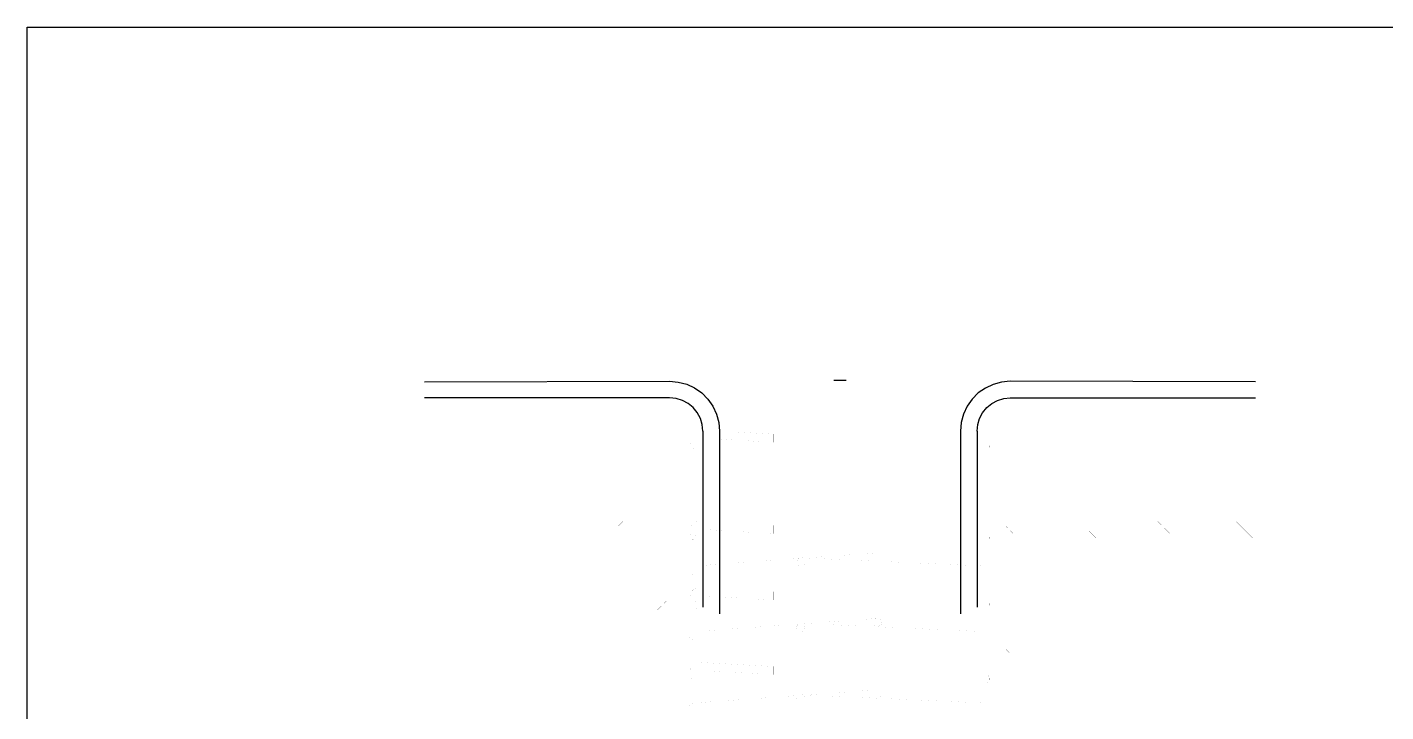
# Model space of a CAD drawing. Header units: millimetres. Extents: x -2171 to 1563, y -1758 to -1505.
# Drawn here: x 1387.16 to 1393.04, y -1594.2 to -1591.24 of the extents above; entities that cross this region are included whole.
import ezdxf

# ---------------------------------------------------------------- set-up
doc = ezdxf.new("R2010")
doc.units = ezdxf.units.MM
doc.linetypes.add('DOT', pattern=[0.025, 0, -0.025])
doc.layers.add('-S_TEXT', color=3, linetype='Continuous')
doc.layers.add('Tablet', color=7, linetype='Continuous', true_color=0x0180ff)

msp = doc.modelspace()

# ---------------------------------------------------------------- linework, layer by layer
at = {"layer": '-S_TEXT', "color": 3, "linetype": 'Continuous', "ltscale": 0.5}
msp.add_lwpolyline([(1428.115, -1619.64), (1387.165, -1619.64), (1387.165, -1591.24), (1428.115, -1591.24)], close=True, dxfattribs=at)
at = {"layer": 'Tablet', "color": 1}
for p, q in [((1388.8841, -1592.7754), (1389.9442, -1592.7732)), ((1389.9442, -1592.7732), (1389.9817, -1592.7765)), ((1389.9817, -1592.7765), (1390.018, -1592.7862)), ((1391.3802, -1592.7767), (1391.3439, -1592.7864)), ((1391.4177, -1592.7734), (1391.3802, -1592.7767)), ((1392.4778, -1592.7754), (1391.4177, -1592.7734)), ((1390.018, -1592.7862), (1390.052, -1592.8021)), ((1390.052, -1592.8021), (1390.0828, -1592.8236)), ((1390.0828, -1592.8236), (1390.1094, -1592.8502)), ((1391.2791, -1592.8239), (1391.2525, -1592.8504)), ((1391.3098, -1592.8023), (1391.2791, -1592.8239)), ((1391.3439, -1592.7864), (1391.3098, -1592.8023)), ((1389.9442, -1592.8451), (1388.8841, -1592.8451)), ((1389.9723, -1592.8478), (1389.9442, -1592.8451)), ((1389.9992, -1592.856), (1389.9723, -1592.8478)), ((1390.0241, -1592.8693), (1389.9992, -1592.856)), ((1390.0459, -1592.8872), (1390.0241, -1592.8693)), ((1390.0637, -1592.9089), (1390.0459, -1592.8872)), ((1390.1094, -1592.8502), (1390.131, -1592.881)), ((1390.131, -1592.881), (1390.1468, -1592.9151)), ((1391.2309, -1592.8812), (1391.215, -1592.9153)), ((1391.2525, -1592.8504), (1391.2309, -1592.8812)), ((1391.2981, -1592.9092), (1391.316, -1592.8874)), ((1391.316, -1592.8874), (1391.3378, -1592.8695)), ((1391.3378, -1592.8695), (1391.3626, -1592.8562)), ((1391.3626, -1592.8562), (1391.3896, -1592.848)), ((1391.3896, -1592.848), (1391.4177, -1592.8453)), ((1391.4177, -1592.8453), (1392.4778, -1592.8453)), ((1390.077, -1592.9338), (1390.0637, -1592.9089)), ((1390.0852, -1592.9608), (1390.077, -1592.9338)), ((1390.088, -1592.9888), (1390.0852, -1592.9608)), ((1390.1468, -1592.9151), (1390.1566, -1592.9514)), ((1390.1566, -1592.9514), (1390.1598, -1592.9888)), ((1391.2053, -1592.9516), (1391.202, -1592.989)), ((1391.215, -1592.9153), (1391.2053, -1592.9516)), ((1391.2739, -1592.989), (1391.2767, -1592.961)), ((1391.2767, -1592.961), (1391.2848, -1592.934)), ((1391.2848, -1592.934), (1391.2981, -1592.9092))]:
    msp.add_line(p, q, dxfattribs=at)
at = {"layer": 'Tablet', "color": 96, "linetype": 'DOT', "true_color": 0x018001}
for points in [[(1388.8841, -1592.3873, 0.0000431, 0.0000431, 0), (1388.8841, -1592.337, 0.0000431, 0.0000431, 0)], [(1392.4778, -1592.3873, 0.0000431, 0.0000431, 0), (1392.4778, -1592.337, 0.0000431, 0.0000431, 0)], [(1388.8841, -1592.5167, 0.0000431, 0.0000431, 0), (1388.8841, -1592.4304, 0.0000431, 0.0000431, 0)], [(1392.4778, -1592.5167, 0.0000431, 0.0000431, 0), (1392.4778, -1592.4304, 0.0000431, 0.0000431, 0)], [(1388.8841, -1592.6461, 0.0000431, 0.0000431, 0), (1388.8841, -1592.5598, 0.0000431, 0.0000431, 0)], [(1392.4778, -1592.6461, 0.0000431, 0.0000431, 0), (1392.4778, -1592.5598, 0.0000431, 0.0000431, 0)], [(1388.8841, -1592.7754, 0.0000431, 0.0000431, 0), (1388.8841, -1592.6892, 0.0000431, 0.0000431, 0)], [(1392.4778, -1592.7754, 0.0000431, 0.0000431, 0), (1392.4778, -1592.6892, 0.0000431, 0.0000431, 0)], [(1388.8841, -1592.9048, 0.0000431, 0.0000431, 0), (1388.8841, -1592.8186, 0.0000431, 0.0000431, 0)], [(1392.4778, -1592.9048, 0.0000431, 0.0000431, 0), (1392.4778, -1592.8186, 0.0000431, 0.0000431, 0)], [(1388.8841, -1593.0342, 0.0000431, 0.0000431, 0), (1388.8841, -1592.9479, 0.0000431, 0.0000431, 0)], [(1392.4778, -1593.0342, 0.0000431, 0.0000431, 0), (1392.4778, -1592.9479, 0.0000431, 0.0000431, 0)], [(1388.8841, -1593.1636, 0.0000431, 0.0000431, 0), (1388.8841, -1593.0773, 0.0000431, 0.0000431, 0)], [(1392.4778, -1593.1636, 0.0000431, 0.0000431, 0), (1392.4778, -1593.0773, 0.0000431, 0.0000431, 0)], [(1388.8841, -1593.2929, 0.0000431, 0.0000431, 0), (1388.8841, -1593.2067, 0.0000431, 0.0000431, 0)], [(1392.4778, -1593.2929, 0.0000431, 0.0000431, 0), (1392.4778, -1593.2067, 0.0000431, 0.0000431, 0)], [(1388.8841, -1593.4223, 0.0000431, 0.0000431, 0), (1388.8841, -1593.3361, 0.0000431, 0.0000431, 0)], [(1392.4778, -1593.4223, 0.0000431, 0.0000431, 0), (1392.4778, -1593.3361, 0.0000431, 0.0000431, 0)], [(1388.8841, -1593.5517, 0.0000431, 0.0000431, 0), (1388.8841, -1593.4654, 0.0000431, 0.0000431, 0)], [(1392.4778, -1593.5517, 0.0000431, 0.0000431, 0), (1392.4778, -1593.4654, 0.0000431, 0.0000431, 0)], [(1388.8841, -1593.6811, 0.0000431, 0.0000431, 0), (1388.8841, -1593.5948, 0.0000431, 0.0000431, 0)], [(1392.4778, -1593.6811, 0.0000431, 0.0000431, 0), (1392.4778, -1593.5948, 0.0000431, 0.0000431, 0)], [(1388.8841, -1593.8104, 0.0000431, 0.0000431, 0), (1388.8841, -1593.7242, 0.0000431, 0.0000431, 0)], [(1392.4778, -1593.8104, 0.0000431, 0.0000431, 0), (1392.4778, -1593.7242, 0.0000431, 0.0000431, 0)], [(1388.8841, -1593.9398, 0.0000431, 0.0000431, 0), (1388.8841, -1593.8536, 0.0000431, 0.0000431, 0)], [(1392.4778, -1593.9398, 0.0000431, 0.0000431, 0), (1392.4778, -1593.8536, 0.0000431, 0.0000431, 0)], [(1388.8841, -1594.0692, 0.0000431, 0.0000431, 0), (1388.8841, -1593.9829, 0.0000431, 0.0000431, 0)], [(1392.4778, -1594.0692, 0.0000431, 0.0000431, 0), (1392.4778, -1593.9829, 0.0000431, 0.0000431, 0)], [(1388.8841, -1594.1986, 0.0000431, 0.0000431, 0), (1388.8841, -1594.1123, 0.0000431, 0.0000431, 0)], [(1392.4778, -1594.1986, 0.0000431, 0.0000431, 0), (1392.4778, -1594.1123, 0.0000431, 0.0000431, 0)]]:
    msp.add_lwpolyline(points, format="xyseb", dxfattribs=at)
at = {"layer": 'Tablet', "color": 96, "true_color": 0x018001}
for points in [[(1392.4778, -1592.7682, 0.0000431, 0.0000431, 0), (1388.8841, -1592.7682, 0.0000431, 0.0000431, 0), (1392.4778, -1592.7682, 0.0000431, 0.0000431, 0)], [(1390.052, -1593.0557, 0.0000431, 0.0000431, 0), (1390.052, -1593.0522, 0.0000431, 0.0000431, 0), (1390.0522, -1593.0497, 0.0000431, 0.0000431, 0), (1390.0529, -1593.0472, 0.0000431, 0.0000431, 0), (1390.054, -1593.045, 0.0000431, 0.0000431, 0), (1390.0554, -1593.0429, 0.0000431, 0.0000431, 0), (1390.0572, -1593.0411, 0.0000431, 0.0000431, 0), (1390.0592, -1593.0397, 0.0000431, 0.0000431, 0), (1390.0615, -1593.0386, 0.0000431, 0.0000431, 0), (1390.0639, -1593.038, 0.0000431, 0.0000431, 0), (1390.0664, -1593.0378, 0.0000431, 0.0000431, 0), (1391.3134, -1593.0378, 0.0000431, 0.0000431, 0), (1391.3159, -1593.038, 0.0000431, 0.0000431, 0), (1391.3184, -1593.0386, 0.0000431, 0.0000431, 0), (1391.3206, -1593.0397, 0.0000431, 0.0000431, 0), (1391.3227, -1593.0411, 0.0000431, 0.0000431, 0), (1391.3244, -1593.0429, 0.0000431, 0.0000431, 0), (1391.3259, -1593.045, 0.0000431, 0.0000431, 0), (1391.3269, -1593.0472, 0.0000431, 0.0000431, 0), (1391.3276, -1593.0497, 0.0000431, 0.0000431, 0), (1391.3278, -1593.0522, 0.0000431, 0.0000431, 0), (1391.3278, -1593.0593, 0.0000431, 0.0000431, 0), (1391.3276, -1593.0618, 0.0000431, 0.0000431, 0), (1391.3269, -1593.0643, 0.0000431, 0.0000431, 0), (1391.3259, -1593.0665, 0.0000431, 0.0000431, 0), (1391.3244, -1593.0686, 0.0000431, 0.0000431, 0), (1391.3227, -1593.0704, 0.0000431, 0.0000431, 0), (1391.3206, -1593.0718, 0.0000431, 0.0000431, 0), (1391.3184, -1593.0728, 0.0000431, 0.0000431, 0), (1391.3159, -1593.0735, 0.0000431, 0.0000431, 0), (1391.3134, -1593.0737, 0.0000431, 0.0000431, 0), (1390.07, -1593.0737, 0.0000431, 0.0000431, 0), (1390.0638, -1593.0732, 0.0000431, 0.0000431, 0), (1390.0577, -1593.0715, 0.0000431, 0.0000431, 0), (1390.052, -1593.0689, 0.0000431, 0.0000431, 0), (1390.0469, -1593.0653, 0.0000431, 0.0000431, 0), (1390.0425, -1593.0609, 0.0000431, 0.0000431, 0), (1390.0389, -1593.0557, 0.0000431, 0.0000431, 0), (1390.0362, -1593.0501, 0.0000431, 0.0000431, 0), (1390.0346, -1593.044, 0.0000431, 0.0000431, 0), (1390.0341, -1593.0378, 0.0000431, 0.0000431, 0), (1390.0341, -1593.0198, 0.0000431, 0.0000431, 0), (1390.0346, -1593.0136, 0.0000431, 0.0000431, 0), (1390.0362, -1593.0075, 0.0000431, 0.0000431, 0), (1390.0389, -1593.0018, 0.0000431, 0.0000431, 0), (1390.0425, -1592.9967, 0.0000431, 0.0000431, 0), (1390.0469, -1592.9923, 0.0000431, 0.0000431, 0), (1390.052, -1592.9887, 0.0000431, 0.0000431, 0), (1390.0577, -1592.986, 0.0000431, 0.0000431, 0), (1390.0638, -1592.9844, 0.0000431, 0.0000431, 0), (1390.07, -1592.9839, 0.0000431, 0.0000431, 0), (1390.3934, -1593.0018, 0.0000431, 0.0000431, 0), (1390.3934, -1593.0378, 0.0000431, 0.0000431, 0), (1390.1023, -1593.0198, 0.0000431, 0.0000431, 0)], [(1388.9032, -1593.3957, 0.0000431, 0.0000431, 0), (1388.8841, -1593.4148, 0.0000431, 0.0000431, 0)], [(1388.9681, -1593.3792, 0.0000431, 0.0000431, 0), (1388.8962, -1593.4511, 0.0000431, 0.0000431, 0)], [(1388.9197, -1593.3792, 0.0000431, 0.0000431, 0), (1388.9153, -1593.3836, 0.0000431, 0.0000431, 0)], [(1388.9879, -1593.4078, 0.0000431, 0.0000431, 0), (1388.9637, -1593.432, 0.0000431, 0.0000431, 0)], [(1389.0649, -1593.3792, 0.0000431, 0.0000431, 0), (1388.9931, -1593.4511, 0.0000431, 0.0000431, 0)], [(1389.0165, -1593.3792, 0.0000431, 0.0000431, 0), (1389, -1593.3957, 0.0000431, 0.0000431, 0)], [(1389.0726, -1593.4199, 0.0000431, 0.0000431, 0), (1389.0484, -1593.4441, 0.0000431, 0.0000431, 0)], [(1389.109, -1593.3836, 0.0000431, 0.0000431, 0), (1389.0848, -1593.4078, 0.0000431, 0.0000431, 0)], [(1389.1617, -1593.3792, 0.0000431, 0.0000431, 0), (1389.0899, -1593.4511, 0.0000431, 0.0000431, 0)], [(1389.1937, -1593.3957, 0.0000431, 0.0000431, 0), (1389.1695, -1593.4199, 0.0000431, 0.0000431, 0)], [(1389.2586, -1593.3792, 0.0000431, 0.0000431, 0), (1389.1867, -1593.4511, 0.0000431, 0.0000431, 0)], [(1389.2102, -1593.3792, 0.0000431, 0.0000431, 0), (1389.2058, -1593.3836, 0.0000431, 0.0000431, 0)], [(1389.2784, -1593.4078, 0.0000431, 0.0000431, 0), (1389.2542, -1593.432, 0.0000431, 0.0000431, 0)], [(1389.3554, -1593.3792, 0.0000431, 0.0000431, 0), (1389.2835, -1593.4511, 0.0000431, 0.0000431, 0)], [(1389.307, -1593.3792, 0.0000431, 0.0000431, 0), (1389.2905, -1593.3957, 0.0000431, 0.0000431, 0)], [(1389.3631, -1593.4199, 0.0000431, 0.0000431, 0), (1389.3389, -1593.4441, 0.0000431, 0.0000431, 0)], [(1389.3994, -1593.3836, 0.0000431, 0.0000431, 0), (1389.3752, -1593.4078, 0.0000431, 0.0000431, 0)], [(1389.4522, -1593.3792, 0.0000431, 0.0000431, 0), (1389.3803, -1593.4511, 0.0000431, 0.0000431, 0)], [(1389.4841, -1593.3957, 0.0000431, 0.0000431, 0), (1389.4599, -1593.4199, 0.0000431, 0.0000431, 0)], [(1389.549, -1593.3792, 0.0000431, 0.0000431, 0), (1389.4771, -1593.4511, 0.0000431, 0.0000431, 0)], [(1389.5006, -1593.3792, 0.0000431, 0.0000431, 0), (1389.4962, -1593.3836, 0.0000431, 0.0000431, 0)], [(1389.5688, -1593.4078, 0.0000431, 0.0000431, 0), (1389.5446, -1593.432, 0.0000431, 0.0000431, 0)], [(1389.6458, -1593.3792, 0.0000431, 0.0000431, 0), (1389.574, -1593.4511, 0.0000431, 0.0000431, 0)], [(1389.5974, -1593.3792, 0.0000431, 0.0000431, 0), (1389.5809, -1593.3957, 0.0000431, 0.0000431, 0)], [(1389.6536, -1593.4199, 0.0000431, 0.0000431, 0), (1389.6294, -1593.4441, 0.0000431, 0.0000431, 0)], [(1389.6899, -1593.3836, 0.0000431, 0.0000431, 0), (1389.6657, -1593.4078, 0.0000431, 0.0000431, 0)], [(1389.7427, -1593.3792, 0.0000431, 0.0000431, 0), (1389.6708, -1593.4511, 0.0000431, 0.0000431, 0)], [(1389.7746, -1593.3957, 0.0000431, 0.0000431, 0), (1389.7504, -1593.4199, 0.0000431, 0.0000431, 0)], [(1389.8395, -1593.3792, 0.0000431, 0.0000431, 0), (1389.7676, -1593.4511, 0.0000431, 0.0000431, 0)], [(1389.7911, -1593.3792, 0.0000431, 0.0000431, 0), (1389.7867, -1593.3836, 0.0000431, 0.0000431, 0)], [(1389.8593, -1593.4078, 0.0000431, 0.0000431, 0), (1389.8351, -1593.432, 0.0000431, 0.0000431, 0)], [(1389.9363, -1593.3792, 0.0000431, 0.0000431, 0), (1389.8644, -1593.4511, 0.0000431, 0.0000431, 0)], [(1389.8879, -1593.3792, 0.0000431, 0.0000431, 0), (1389.8714, -1593.3957, 0.0000431, 0.0000431, 0)], [(1389.944, -1593.4199, 0.0000431, 0.0000431, 0), (1389.9198, -1593.4441, 0.0000431, 0.0000431, 0)], [(1389.9622, -1593.4017, 0.0000431, 0.0000431, 0), (1389.9561, -1593.4078, 0.0000431, 0.0000431, 0)], [(1390.052, -1593.4511, 0.0000431, 0.0000431, 0), (1390.052, -1593.4475, 0.0000431, 0.0000431, 0), (1390.0522, -1593.445, 0.0000431, 0.0000431, 0), (1390.0529, -1593.4425, 0.0000431, 0.0000431, 0), (1390.054, -1593.4403, 0.0000431, 0.0000431, 0), (1390.0554, -1593.4382, 0.0000431, 0.0000431, 0), (1390.0572, -1593.4365, 0.0000431, 0.0000431, 0), (1390.0592, -1593.435, 0.0000431, 0.0000431, 0), (1390.0615, -1593.434, 0.0000431, 0.0000431, 0), (1390.0639, -1593.4333, 0.0000431, 0.0000431, 0), (1390.0664, -1593.4331, 0.0000431, 0.0000431, 0), (1391.3134, -1593.4331, 0.0000431, 0.0000431, 0), (1391.3159, -1593.4333, 0.0000431, 0.0000431, 0), (1391.3184, -1593.434, 0.0000431, 0.0000431, 0), (1391.3206, -1593.435, 0.0000431, 0.0000431, 0), (1391.3227, -1593.4365, 0.0000431, 0.0000431, 0), (1391.3244, -1593.4382, 0.0000431, 0.0000431, 0), (1391.3259, -1593.4403, 0.0000431, 0.0000431, 0), (1391.3269, -1593.4425, 0.0000431, 0.0000431, 0), (1391.3276, -1593.445, 0.0000431, 0.0000431, 0), (1391.3278, -1593.4475, 0.0000431, 0.0000431, 0), (1391.3278, -1593.4547, 0.0000431, 0.0000431, 0), (1391.3276, -1593.4571, 0.0000431, 0.0000431, 0), (1391.3269, -1593.4596, 0.0000431, 0.0000431, 0), (1391.3259, -1593.4618, 0.0000431, 0.0000431, 0), (1391.3244, -1593.4639, 0.0000431, 0.0000431, 0), (1391.3227, -1593.4657, 0.0000431, 0.0000431, 0), (1391.3206, -1593.4671, 0.0000431, 0.0000431, 0), (1391.3184, -1593.4682, 0.0000431, 0.0000431, 0), (1391.3159, -1593.4688, 0.0000431, 0.0000431, 0), (1391.3134, -1593.469, 0.0000431, 0.0000431, 0), (1390.07, -1593.469, 0.0000431, 0.0000431, 0), (1390.0638, -1593.4685, 0.0000431, 0.0000431, 0), (1390.0577, -1593.4669, 0.0000431, 0.0000431, 0), (1390.052, -1593.4642, 0.0000431, 0.0000431, 0), (1390.0469, -1593.4606, 0.0000431, 0.0000431, 0), (1390.0425, -1593.4562, 0.0000431, 0.0000431, 0), (1390.0389, -1593.4511, 0.0000431, 0.0000431, 0), (1390.0362, -1593.4454, 0.0000431, 0.0000431, 0), (1390.0346, -1593.4393, 0.0000431, 0.0000431, 0), (1390.0341, -1593.4331, 0.0000431, 0.0000431, 0), (1390.0341, -1593.4151, 0.0000431, 0.0000431, 0), (1390.0346, -1593.4089, 0.0000431, 0.0000431, 0), (1390.0362, -1593.4028, 0.0000431, 0.0000431, 0), (1390.0389, -1593.3972, 0.0000431, 0.0000431, 0), (1390.0425, -1593.392, 0.0000431, 0.0000431, 0), (1390.0469, -1593.3876, 0.0000431, 0.0000431, 0), (1390.052, -1593.384, 0.0000431, 0.0000431, 0), (1390.0577, -1593.3814, 0.0000431, 0.0000431, 0), (1390.0638, -1593.3797, 0.0000431, 0.0000431, 0), (1390.07, -1593.3792, 0.0000431, 0.0000431, 0), (1390.3934, -1593.3972, 0.0000431, 0.0000431, 0), (1390.3934, -1593.4331, 0.0000431, 0.0000431, 0), (1390.1023, -1593.4151, 0.0000431, 0.0000431, 0)], [(1391.3997, -1593.4017, 0.0000431, 0.0000431, 0), (1391.4058, -1593.4078, 0.0000431, 0.0000431, 0)], [(1391.4179, -1593.4199, 0.0000431, 0.0000431, 0), (1391.4421, -1593.4441, 0.0000431, 0.0000431, 0)], [(1391.4256, -1593.3792, 0.0000431, 0.0000431, 0), (1391.4975, -1593.4511, 0.0000431, 0.0000431, 0)], [(1391.474, -1593.3792, 0.0000431, 0.0000431, 0), (1391.4905, -1593.3957, 0.0000431, 0.0000431, 0)], [(1391.5026, -1593.4078, 0.0000431, 0.0000431, 0), (1391.5268, -1593.432, 0.0000431, 0.0000431, 0)], [(1391.5224, -1593.3792, 0.0000431, 0.0000431, 0), (1391.5943, -1593.4511, 0.0000431, 0.0000431, 0)], [(1391.5708, -1593.3792, 0.0000431, 0.0000431, 0), (1391.5752, -1593.3836, 0.0000431, 0.0000431, 0)], [(1391.5873, -1593.3957, 0.0000431, 0.0000431, 0), (1391.6115, -1593.4199, 0.0000431, 0.0000431, 0)], [(1391.6192, -1593.3792, 0.0000431, 0.0000431, 0), (1391.6911, -1593.4511, 0.0000431, 0.0000431, 0)], [(1391.672, -1593.3836, 0.0000431, 0.0000431, 0), (1391.6962, -1593.4078, 0.0000431, 0.0000431, 0)], [(1391.7083, -1593.4199, 0.0000431, 0.0000431, 0), (1391.7325, -1593.4441, 0.0000431, 0.0000431, 0)], [(1391.716, -1593.3792, 0.0000431, 0.0000431, 0), (1391.7879, -1593.4511, 0.0000431, 0.0000431, 0)], [(1391.7644, -1593.3792, 0.0000431, 0.0000431, 0), (1391.7809, -1593.3957, 0.0000431, 0.0000431, 0)], [(1391.793, -1593.4078, 0.0000431, 0.0000431, 0), (1391.8172, -1593.432, 0.0000431, 0.0000431, 0)], [(1391.8129, -1593.3792, 0.0000431, 0.0000431, 0), (1391.8847, -1593.4511, 0.0000431, 0.0000431, 0)], [(1391.8613, -1593.3792, 0.0000431, 0.0000431, 0), (1391.8656, -1593.3836, 0.0000431, 0.0000431, 0)], [(1391.8777, -1593.3957, 0.0000431, 0.0000431, 0), (1391.902, -1593.4199, 0.0000431, 0.0000431, 0)], [(1391.9097, -1593.3792, 0.0000431, 0.0000431, 0), (1391.9815, -1593.4511, 0.0000431, 0.0000431, 0)], [(1391.9625, -1593.3836, 0.0000431, 0.0000431, 0), (1391.9867, -1593.4078, 0.0000431, 0.0000431, 0)], [(1391.9988, -1593.4199, 0.0000431, 0.0000431, 0), (1392.023, -1593.4441, 0.0000431, 0.0000431, 0)], [(1392.0065, -1593.3792, 0.0000431, 0.0000431, 0), (1392.0784, -1593.4511, 0.0000431, 0.0000431, 0)], [(1392.0549, -1593.3792, 0.0000431, 0.0000431, 0), (1392.0714, -1593.3957, 0.0000431, 0.0000431, 0)], [(1392.0835, -1593.4078, 0.0000431, 0.0000431, 0), (1392.1077, -1593.432, 0.0000431, 0.0000431, 0)], [(1392.1033, -1593.3792, 0.0000431, 0.0000431, 0), (1392.1752, -1593.4511, 0.0000431, 0.0000431, 0)], [(1392.1517, -1593.3792, 0.0000431, 0.0000431, 0), (1392.1561, -1593.3836, 0.0000431, 0.0000431, 0)], [(1392.1682, -1593.3957, 0.0000431, 0.0000431, 0), (1392.1924, -1593.4199, 0.0000431, 0.0000431, 0)], [(1392.2001, -1593.3792, 0.0000431, 0.0000431, 0), (1392.272, -1593.4511, 0.0000431, 0.0000431, 0)], [(1392.2529, -1593.3836, 0.0000431, 0.0000431, 0), (1392.2771, -1593.4078, 0.0000431, 0.0000431, 0)], [(1392.2892, -1593.4199, 0.0000431, 0.0000431, 0), (1392.3134, -1593.4441, 0.0000431, 0.0000431, 0)], [(1392.2969, -1593.3792, 0.0000431, 0.0000431, 0), (1392.3688, -1593.4511, 0.0000431, 0.0000431, 0)], [(1392.3454, -1593.3792, 0.0000431, 0.0000431, 0), (1392.3618, -1593.3957, 0.0000431, 0.0000431, 0)], [(1392.3739, -1593.4078, 0.0000431, 0.0000431, 0), (1392.3981, -1593.432, 0.0000431, 0.0000431, 0)], [(1392.3938, -1593.3792, 0.0000431, 0.0000431, 0), (1392.4656, -1593.4511, 0.0000431, 0.0000431, 0)], [(1392.4422, -1593.3792, 0.0000431, 0.0000431, 0), (1392.4466, -1593.3836, 0.0000431, 0.0000431, 0)], [(1392.4587, -1593.3957, 0.0000431, 0.0000431, 0), (1392.4778, -1593.4148, 0.0000431, 0.0000431, 0)], [(1388.9516, -1593.4441, 0.0000431, 0.0000431, 0), (1388.9446, -1593.4511, 0.0000431, 0.0000431, 0)], [(1389.1574, -1593.432, 0.0000431, 0.0000431, 0), (1389.1383, -1593.4511, 0.0000431, 0.0000431, 0)], [(1389.2421, -1593.4441, 0.0000431, 0.0000431, 0), (1389.2351, -1593.4511, 0.0000431, 0.0000431, 0)], [(1389.4478, -1593.432, 0.0000431, 0.0000431, 0), (1389.4287, -1593.4511, 0.0000431, 0.0000431, 0)], [(1389.5325, -1593.4441, 0.0000431, 0.0000431, 0), (1389.5256, -1593.4511, 0.0000431, 0.0000431, 0)], [(1389.7383, -1593.432, 0.0000431, 0.0000431, 0), (1389.7192, -1593.4511, 0.0000431, 0.0000431, 0)], [(1389.823, -1593.4441, 0.0000431, 0.0000431, 0), (1389.816, -1593.4511, 0.0000431, 0.0000431, 0)], [(1389.9622, -1593.4501, 0.0000431, 0.0000431, 0), (1389.8903, -1593.522, 0.0000431, 0.0000431, 0)], [(1389.9077, -1593.4562, 0.0000431, 0.0000431, 0), (1389.8903, -1593.4736, 0.0000431, 0.0000431, 0)], [(1391.3997, -1593.4501, 0.0000431, 0.0000431, 0), (1391.4716, -1593.522, 0.0000431, 0.0000431, 0)], [(1391.4542, -1593.4562, 0.0000431, 0.0000431, 0), (1391.4716, -1593.4736, 0.0000431, 0.0000431, 0)], [(1391.5389, -1593.4441, 0.0000431, 0.0000431, 0), (1391.5459, -1593.4511, 0.0000431, 0.0000431, 0)], [(1391.6236, -1593.432, 0.0000431, 0.0000431, 0), (1391.6427, -1593.4511, 0.0000431, 0.0000431, 0)], [(1391.8293, -1593.4441, 0.0000431, 0.0000431, 0), (1391.8363, -1593.4511, 0.0000431, 0.0000431, 0)], [(1391.9141, -1593.432, 0.0000431, 0.0000431, 0), (1391.9331, -1593.4511, 0.0000431, 0.0000431, 0)], [(1392.1198, -1593.4441, 0.0000431, 0.0000431, 0), (1392.1268, -1593.4511, 0.0000431, 0.0000431, 0)], [(1392.2045, -1593.432, 0.0000431, 0.0000431, 0), (1392.2236, -1593.4511, 0.0000431, 0.0000431, 0)], [(1392.4102, -1593.4441, 0.0000431, 0.0000431, 0), (1392.4172, -1593.4511, 0.0000431, 0.0000431, 0)], [(1389.9622, -1593.5469, 0.0000431, 0.0000431, 0), (1389.8903, -1593.6188, 0.0000431, 0.0000431, 0)], [(1389.9198, -1593.5409, 0.0000431, 0.0000431, 0), (1389.8956, -1593.5651, 0.0000431, 0.0000431, 0)], [(1389.9561, -1593.5046, 0.0000431, 0.0000431, 0), (1389.9319, -1593.5288, 0.0000431, 0.0000431, 0)], [(1390.5019, -1593.5404, 0.0000431, 0.0000431, 0), (1390.0484, -1593.5732, 0.0000431, 0.0000431, 0)], [(1390.53, -1593.5553, 0.0000431, 0.0000431, 0), (1390.5297, -1593.5588, 0.0000431, 0.0000431, 0), (1390.5286, -1593.5622, 0.0000431, 0.0000431, 0), (1390.527, -1593.5653, 0.0000431, 0.0000431, 0), (1390.5247, -1593.568, 0.0000431, 0.0000431, 0), (1390.522, -1593.5702, 0.0000431, 0.0000431, 0), (1390.5189, -1593.5719, 0.0000431, 0.0000431, 0), (1390.5155, -1593.5729, 0.0000431, 0.0000431, 0), (1390.512, -1593.5732, 0.0000431, 0.0000431, 0), (1390.5085, -1593.5729, 0.0000431, 0.0000431, 0), (1390.5052, -1593.5719, 0.0000431, 0.0000431, 0), (1390.502, -1593.5702, 0.0000431, 0.0000431, 0), (1390.4993, -1593.568, 0.0000431, 0.0000431, 0), (1390.4971, -1593.5653, 0.0000431, 0.0000431, 0), (1390.4954, -1593.5622, 0.0000431, 0.0000431, 0), (1390.4944, -1593.5588, 0.0000431, 0.0000431, 0), (1390.4941, -1593.5553, 0.0000431, 0.0000431, 0), (1390.4944, -1593.5518, 0.0000431, 0.0000431, 0), (1390.4954, -1593.5484, 0.0000431, 0.0000431, 0), (1390.4971, -1593.5453, 0.0000431, 0.0000431, 0), (1390.4993, -1593.5426, 0.0000431, 0.0000431, 0), (1390.502, -1593.5403, 0.0000431, 0.0000431, 0), (1390.5052, -1593.5387, 0.0000431, 0.0000431, 0), (1390.5085, -1593.5377, 0.0000431, 0.0000431, 0), (1390.512, -1593.5373, 0.0000431, 0.0000431, 0), (1390.5155, -1593.5377, 0.0000431, 0.0000431, 0), (1390.5189, -1593.5387, 0.0000431, 0.0000431, 0), (1390.522, -1593.5403, 0.0000431, 0.0000431, 0), (1390.5247, -1593.5426, 0.0000431, 0.0000431, 0), (1390.527, -1593.5453, 0.0000431, 0.0000431, 0), (1390.5286, -1593.5484, 0.0000431, 0.0000431, 0), (1390.5297, -1593.5518, 0.0000431, 0.0000431, 0), (1390.53, -1593.5553, 0.0000431, 0.0000431, 0)], [(1390.512, -1593.5373, 0.0000431, 0.0000431, 0), (1391.3098, -1593.5732, 0.0000431, 0.0000431, 0)], [(1390.8427, -1593.5157, 0.0000431, 0.0000431, 0), (1390.5322, -1593.5382, 0.0000431, 0.0000431, 0)], [(1390.8606, -1593.5337, 0.0000431, 0.0000431, 0), (1390.8603, -1593.5372, 0.0000431, 0.0000431, 0), (1390.8593, -1593.5406, 0.0000431, 0.0000431, 0), (1390.8576, -1593.5437, 0.0000431, 0.0000431, 0), (1390.8554, -1593.5464, 0.0000431, 0.0000431, 0), (1390.8526, -1593.5487, 0.0000431, 0.0000431, 0), (1390.8495, -1593.5503, 0.0000431, 0.0000431, 0), (1390.8462, -1593.5513, 0.0000431, 0.0000431, 0), (1390.8427, -1593.5517, 0.0000431, 0.0000431, 0), (1390.8391, -1593.5513, 0.0000431, 0.0000431, 0), (1390.8358, -1593.5503, 0.0000431, 0.0000431, 0), (1390.8327, -1593.5487, 0.0000431, 0.0000431, 0), (1390.8299, -1593.5464, 0.0000431, 0.0000431, 0), (1390.8277, -1593.5437, 0.0000431, 0.0000431, 0), (1390.8261, -1593.5406, 0.0000431, 0.0000431, 0), (1390.825, -1593.5372, 0.0000431, 0.0000431, 0), (1390.8247, -1593.5337, 0.0000431, 0.0000431, 0), (1390.825, -1593.5302, 0.0000431, 0.0000431, 0), (1390.8261, -1593.5268, 0.0000431, 0.0000431, 0), (1390.8277, -1593.5237, 0.0000431, 0.0000431, 0), (1390.8299, -1593.521, 0.0000431, 0.0000431, 0), (1390.8327, -1593.5188, 0.0000431, 0.0000431, 0), (1390.8358, -1593.5171, 0.0000431, 0.0000431, 0), (1390.8391, -1593.5161, 0.0000431, 0.0000431, 0), (1390.8427, -1593.5157, 0.0000431, 0.0000431, 0), (1390.8462, -1593.5161, 0.0000431, 0.0000431, 0), (1390.8495, -1593.5171, 0.0000431, 0.0000431, 0), (1390.8526, -1593.5188, 0.0000431, 0.0000431, 0), (1390.8554, -1593.521, 0.0000431, 0.0000431, 0), (1390.8576, -1593.5237, 0.0000431, 0.0000431, 0), (1390.8593, -1593.5268, 0.0000431, 0.0000431, 0), (1390.8603, -1593.5302, 0.0000431, 0.0000431, 0), (1390.8606, -1593.5337, 0.0000431, 0.0000431, 0)], [(1391.3997, -1593.5469, 0.0000431, 0.0000431, 0), (1391.4716, -1593.6188, 0.0000431, 0.0000431, 0)], [(1391.4058, -1593.5046, 0.0000431, 0.0000431, 0), (1391.43, -1593.5288, 0.0000431, 0.0000431, 0)], [(1391.4421, -1593.5409, 0.0000431, 0.0000431, 0), (1391.4663, -1593.5651, 0.0000431, 0.0000431, 0)], [(1389.9622, -1593.5953, 0.0000431, 0.0000431, 0), (1389.944, -1593.6135, 0.0000431, 0.0000431, 0)], [(1391.3997, -1593.5953, 0.0000431, 0.0000431, 0), (1391.4179, -1593.6135, 0.0000431, 0.0000431, 0)], [(1389.9622, -1593.6437, 0.0000431, 0.0000431, 0), (1389.8903, -1593.7156, 0.0000431, 0.0000431, 0)], [(1389.8956, -1593.6619, 0.0000431, 0.0000431, 0), (1389.8903, -1593.6672, 0.0000431, 0.0000431, 0)], [(1389.9319, -1593.6256, 0.0000431, 0.0000431, 0), (1389.9077, -1593.6498, 0.0000431, 0.0000431, 0)], [(1390.052, -1593.7386, 0.0000431, 0.0000431, 0), (1390.052, -1593.735, 0.0000431, 0.0000431, 0), (1390.0522, -1593.7325, 0.0000431, 0.0000431, 0), (1390.0529, -1593.73, 0.0000431, 0.0000431, 0), (1390.054, -1593.7278, 0.0000431, 0.0000431, 0), (1390.0554, -1593.7257, 0.0000431, 0.0000431, 0), (1390.0572, -1593.724, 0.0000431, 0.0000431, 0), (1390.0592, -1593.7225, 0.0000431, 0.0000431, 0), (1390.0615, -1593.7215, 0.0000431, 0.0000431, 0), (1390.0639, -1593.7208, 0.0000431, 0.0000431, 0), (1390.0664, -1593.7206, 0.0000431, 0.0000431, 0), (1391.3134, -1593.7206, 0.0000431, 0.0000431, 0), (1391.3159, -1593.7208, 0.0000431, 0.0000431, 0), (1391.3184, -1593.7215, 0.0000431, 0.0000431, 0), (1391.3206, -1593.7225, 0.0000431, 0.0000431, 0), (1391.3227, -1593.724, 0.0000431, 0.0000431, 0), (1391.3244, -1593.7257, 0.0000431, 0.0000431, 0), (1391.3259, -1593.7278, 0.0000431, 0.0000431, 0), (1391.3269, -1593.73, 0.0000431, 0.0000431, 0), (1391.3276, -1593.7325, 0.0000431, 0.0000431, 0), (1391.3278, -1593.735, 0.0000431, 0.0000431, 0), (1391.3278, -1593.7422, 0.0000431, 0.0000431, 0), (1391.3276, -1593.7446, 0.0000431, 0.0000431, 0), (1391.3269, -1593.7471, 0.0000431, 0.0000431, 0), (1391.3259, -1593.7493, 0.0000431, 0.0000431, 0), (1391.3244, -1593.7514, 0.0000431, 0.0000431, 0), (1391.3227, -1593.7532, 0.0000431, 0.0000431, 0), (1391.3206, -1593.7546, 0.0000431, 0.0000431, 0), (1391.3184, -1593.7557, 0.0000431, 0.0000431, 0), (1391.3159, -1593.7563, 0.0000431, 0.0000431, 0), (1391.3134, -1593.7565, 0.0000431, 0.0000431, 0), (1390.07, -1593.7565, 0.0000431, 0.0000431, 0), (1390.0638, -1593.756, 0.0000431, 0.0000431, 0), (1390.0577, -1593.7544, 0.0000431, 0.0000431, 0), (1390.052, -1593.7517, 0.0000431, 0.0000431, 0), (1390.0469, -1593.7481, 0.0000431, 0.0000431, 0), (1390.0425, -1593.7437, 0.0000431, 0.0000431, 0), (1390.0389, -1593.7386, 0.0000431, 0.0000431, 0), (1390.0362, -1593.7329, 0.0000431, 0.0000431, 0), (1390.0346, -1593.7268, 0.0000431, 0.0000431, 0), (1390.0341, -1593.7206, 0.0000431, 0.0000431, 0), (1390.0341, -1593.7026, 0.0000431, 0.0000431, 0), (1390.0346, -1593.6964, 0.0000431, 0.0000431, 0), (1390.0362, -1593.6903, 0.0000431, 0.0000431, 0), (1390.0389, -1593.6847, 0.0000431, 0.0000431, 0), (1390.0425, -1593.6795, 0.0000431, 0.0000431, 0), (1390.0469, -1593.6751, 0.0000431, 0.0000431, 0), (1390.052, -1593.6715, 0.0000431, 0.0000431, 0), (1390.0577, -1593.6689, 0.0000431, 0.0000431, 0), (1390.0638, -1593.6672, 0.0000431, 0.0000431, 0), (1390.07, -1593.6667, 0.0000431, 0.0000431, 0), (1390.3934, -1593.6847, 0.0000431, 0.0000431, 0), (1390.3934, -1593.7206, 0.0000431, 0.0000431, 0), (1390.1023, -1593.7026, 0.0000431, 0.0000431, 0)], [(1391.3997, -1593.6437, 0.0000431, 0.0000431, 0), (1391.4716, -1593.7156, 0.0000431, 0.0000431, 0)], [(1391.43, -1593.6256, 0.0000431, 0.0000431, 0), (1391.4542, -1593.6498, 0.0000431, 0.0000431, 0)], [(1391.4663, -1593.6619, 0.0000431, 0.0000431, 0), (1391.4716, -1593.6672, 0.0000431, 0.0000431, 0)], [(1389.944, -1593.7103, 0.0000431, 0.0000431, 0), (1389.9198, -1593.7345, 0.0000431, 0.0000431, 0)], [(1389.9622, -1593.6922, 0.0000431, 0.0000431, 0), (1389.9561, -1593.6982, 0.0000431, 0.0000431, 0)], [(1391.3997, -1593.6922, 0.0000431, 0.0000431, 0), (1391.4058, -1593.6982, 0.0000431, 0.0000431, 0)], [(1391.4179, -1593.7103, 0.0000431, 0.0000431, 0), (1391.4421, -1593.7345, 0.0000431, 0.0000431, 0)], [(1389.9622, -1593.7406, 0.0000431, 0.0000431, 0), (1389.8903, -1593.8124, 0.0000431, 0.0000431, 0)], [(1389.9077, -1593.7466, 0.0000431, 0.0000431, 0), (1389.8903, -1593.764, 0.0000431, 0.0000431, 0)], [(1391.3997, -1593.7406, 0.0000431, 0.0000431, 0), (1391.4716, -1593.8124, 0.0000431, 0.0000431, 0)], [(1391.4542, -1593.7466, 0.0000431, 0.0000431, 0), (1391.4716, -1593.764, 0.0000431, 0.0000431, 0)], [(1389.9622, -1593.8374, 0.0000431, 0.0000431, 0), (1389.8903, -1593.9093, 0.0000431, 0.0000431, 0)], [(1389.9198, -1593.8313, 0.0000431, 0.0000431, 0), (1389.8956, -1593.8556, 0.0000431, 0.0000431, 0)], [(1389.9561, -1593.795, 0.0000431, 0.0000431, 0), (1389.9319, -1593.8192, 0.0000431, 0.0000431, 0)], [(1390.5019, -1593.8243, 0.0000431, 0.0000431, 0), (1390.0484, -1593.8572, 0.0000431, 0.0000431, 0)], [(1390.53, -1593.8392, 0.0000431, 0.0000431, 0), (1390.5297, -1593.8427, 0.0000431, 0.0000431, 0), (1390.5286, -1593.8461, 0.0000431, 0.0000431, 0), (1390.527, -1593.8492, 0.0000431, 0.0000431, 0), (1390.5247, -1593.8519, 0.0000431, 0.0000431, 0), (1390.522, -1593.8541, 0.0000431, 0.0000431, 0), (1390.5189, -1593.8558, 0.0000431, 0.0000431, 0), (1390.5155, -1593.8568, 0.0000431, 0.0000431, 0), (1390.512, -1593.8572, 0.0000431, 0.0000431, 0), (1390.5085, -1593.8568, 0.0000431, 0.0000431, 0), (1390.5052, -1593.8558, 0.0000431, 0.0000431, 0), (1390.502, -1593.8541, 0.0000431, 0.0000431, 0), (1390.4993, -1593.8519, 0.0000431, 0.0000431, 0), (1390.4971, -1593.8492, 0.0000431, 0.0000431, 0), (1390.4954, -1593.8461, 0.0000431, 0.0000431, 0), (1390.4944, -1593.8427, 0.0000431, 0.0000431, 0), (1390.4941, -1593.8392, 0.0000431, 0.0000431, 0), (1390.4944, -1593.8357, 0.0000431, 0.0000431, 0), (1390.4954, -1593.8323, 0.0000431, 0.0000431, 0), (1390.4971, -1593.8292, 0.0000431, 0.0000431, 0), (1390.4993, -1593.8265, 0.0000431, 0.0000431, 0), (1390.502, -1593.8242, 0.0000431, 0.0000431, 0), (1390.5052, -1593.8226, 0.0000431, 0.0000431, 0), (1390.5085, -1593.8216, 0.0000431, 0.0000431, 0), (1390.512, -1593.8212, 0.0000431, 0.0000431, 0), (1390.5155, -1593.8216, 0.0000431, 0.0000431, 0), (1390.5189, -1593.8226, 0.0000431, 0.0000431, 0), (1390.522, -1593.8242, 0.0000431, 0.0000431, 0), (1390.5247, -1593.8265, 0.0000431, 0.0000431, 0), (1390.527, -1593.8292, 0.0000431, 0.0000431, 0), (1390.5286, -1593.8323, 0.0000431, 0.0000431, 0), (1390.5297, -1593.8357, 0.0000431, 0.0000431, 0), (1390.53, -1593.8392, 0.0000431, 0.0000431, 0)], [(1390.512, -1593.8212, 0.0000431, 0.0000431, 0), (1391.3098, -1593.8572, 0.0000431, 0.0000431, 0)], [(1390.8427, -1593.7997, 0.0000431, 0.0000431, 0), (1390.5322, -1593.8221, 0.0000431, 0.0000431, 0)], [(1390.8606, -1593.8176, 0.0000431, 0.0000431, 0), (1390.8603, -1593.8211, 0.0000431, 0.0000431, 0), (1390.8593, -1593.8245, 0.0000431, 0.0000431, 0), (1390.8576, -1593.8276, 0.0000431, 0.0000431, 0), (1390.8554, -1593.8303, 0.0000431, 0.0000431, 0), (1390.8526, -1593.8326, 0.0000431, 0.0000431, 0), (1390.8495, -1593.8342, 0.0000431, 0.0000431, 0), (1390.8462, -1593.8352, 0.0000431, 0.0000431, 0), (1390.8427, -1593.8356, 0.0000431, 0.0000431, 0), (1390.8391, -1593.8352, 0.0000431, 0.0000431, 0), (1390.8358, -1593.8342, 0.0000431, 0.0000431, 0), (1390.8327, -1593.8326, 0.0000431, 0.0000431, 0), (1390.8299, -1593.8303, 0.0000431, 0.0000431, 0), (1390.8277, -1593.8276, 0.0000431, 0.0000431, 0), (1390.8261, -1593.8245, 0.0000431, 0.0000431, 0), (1390.825, -1593.8211, 0.0000431, 0.0000431, 0), (1390.8247, -1593.8176, 0.0000431, 0.0000431, 0), (1390.825, -1593.8141, 0.0000431, 0.0000431, 0), (1390.8261, -1593.8107, 0.0000431, 0.0000431, 0), (1390.8277, -1593.8076, 0.0000431, 0.0000431, 0), (1390.8299, -1593.8049, 0.0000431, 0.0000431, 0), (1390.8327, -1593.8027, 0.0000431, 0.0000431, 0), (1390.8358, -1593.801, 0.0000431, 0.0000431, 0), (1390.8391, -1593.8, 0.0000431, 0.0000431, 0), (1390.8427, -1593.7997, 0.0000431, 0.0000431, 0), (1390.8462, -1593.8, 0.0000431, 0.0000431, 0), (1390.8495, -1593.801, 0.0000431, 0.0000431, 0), (1390.8526, -1593.8027, 0.0000431, 0.0000431, 0), (1390.8554, -1593.8049, 0.0000431, 0.0000431, 0), (1390.8576, -1593.8076, 0.0000431, 0.0000431, 0), (1390.8593, -1593.8107, 0.0000431, 0.0000431, 0), (1390.8603, -1593.8141, 0.0000431, 0.0000431, 0), (1390.8606, -1593.8176, 0.0000431, 0.0000431, 0)], [(1391.3997, -1593.8374, 0.0000431, 0.0000431, 0), (1391.4716, -1593.9093, 0.0000431, 0.0000431, 0)], [(1391.4058, -1593.795, 0.0000431, 0.0000431, 0), (1391.43, -1593.8192, 0.0000431, 0.0000431, 0)], [(1391.4421, -1593.8313, 0.0000431, 0.0000431, 0), (1391.4663, -1593.8556, 0.0000431, 0.0000431, 0)], [(1389.9622, -1593.8858, 0.0000431, 0.0000431, 0), (1389.944, -1593.904, 0.0000431, 0.0000431, 0)], [(1391.3997, -1593.8858, 0.0000431, 0.0000431, 0), (1391.4179, -1593.904, 0.0000431, 0.0000431, 0)], [(1389.9622, -1593.9342, 0.0000431, 0.0000431, 0), (1389.8903, -1594.0061, 0.0000431, 0.0000431, 0)], [(1389.8956, -1593.9524, 0.0000431, 0.0000431, 0), (1389.8903, -1593.9577, 0.0000431, 0.0000431, 0)], [(1389.9319, -1593.9161, 0.0000431, 0.0000431, 0), (1389.9077, -1593.9403, 0.0000431, 0.0000431, 0)], [(1391.3997, -1593.9342, 0.0000431, 0.0000431, 0), (1391.4716, -1594.0061, 0.0000431, 0.0000431, 0)], [(1391.43, -1593.9161, 0.0000431, 0.0000431, 0), (1391.4542, -1593.9403, 0.0000431, 0.0000431, 0)], [(1391.4663, -1593.9524, 0.0000431, 0.0000431, 0), (1391.4716, -1593.9577, 0.0000431, 0.0000431, 0)], [(1389.944, -1594.0008, 0.0000431, 0.0000431, 0), (1389.9198, -1594.025, 0.0000431, 0.0000431, 0)], [(1389.9622, -1593.9826, 0.0000431, 0.0000431, 0), (1389.9561, -1593.9887, 0.0000431, 0.0000431, 0)], [(1390.052, -1594.062, 0.0000431, 0.0000431, 0), (1390.052, -1594.0584, 0.0000431, 0.0000431, 0), (1390.0522, -1594.0559, 0.0000431, 0.0000431, 0), (1390.0529, -1594.0535, 0.0000431, 0.0000431, 0), (1390.054, -1594.0512, 0.0000431, 0.0000431, 0), (1390.0554, -1594.0492, 0.0000431, 0.0000431, 0), (1390.0572, -1594.0474, 0.0000431, 0.0000431, 0), (1390.0592, -1594.046, 0.0000431, 0.0000431, 0), (1390.0615, -1594.0449, 0.0000431, 0.0000431, 0), (1390.0639, -1594.0442, 0.0000431, 0.0000431, 0), (1390.0664, -1594.044, 0.0000431, 0.0000431, 0), (1391.3134, -1594.044, 0.0000431, 0.0000431, 0), (1391.3159, -1594.0442, 0.0000431, 0.0000431, 0), (1391.3184, -1594.0449, 0.0000431, 0.0000431, 0), (1391.3206, -1594.046, 0.0000431, 0.0000431, 0), (1391.3227, -1594.0474, 0.0000431, 0.0000431, 0), (1391.3244, -1594.0492, 0.0000431, 0.0000431, 0), (1391.3259, -1594.0512, 0.0000431, 0.0000431, 0), (1391.3269, -1594.0535, 0.0000431, 0.0000431, 0), (1391.3276, -1594.0559, 0.0000431, 0.0000431, 0), (1391.3278, -1594.0584, 0.0000431, 0.0000431, 0), (1391.3278, -1594.0656, 0.0000431, 0.0000431, 0), (1391.3276, -1594.0681, 0.0000431, 0.0000431, 0), (1391.3269, -1594.0705, 0.0000431, 0.0000431, 0), (1391.3259, -1594.0728, 0.0000431, 0.0000431, 0), (1391.3244, -1594.0748, 0.0000431, 0.0000431, 0), (1391.3227, -1594.0766, 0.0000431, 0.0000431, 0), (1391.3206, -1594.078, 0.0000431, 0.0000431, 0), (1391.3184, -1594.0791, 0.0000431, 0.0000431, 0), (1391.3159, -1594.0797, 0.0000431, 0.0000431, 0), (1391.3134, -1594.08, 0.0000431, 0.0000431, 0), (1390.07, -1594.08, 0.0000431, 0.0000431, 0), (1390.0638, -1594.0794, 0.0000431, 0.0000431, 0), (1390.0577, -1594.0778, 0.0000431, 0.0000431, 0), (1390.052, -1594.0751, 0.0000431, 0.0000431, 0), (1390.0469, -1594.0716, 0.0000431, 0.0000431, 0), (1390.0425, -1594.0671, 0.0000431, 0.0000431, 0), (1390.0389, -1594.062, 0.0000431, 0.0000431, 0), (1390.0362, -1594.0563, 0.0000431, 0.0000431, 0), (1390.0346, -1594.0503, 0.0000431, 0.0000431, 0), (1390.0341, -1594.044, 0.0000431, 0.0000431, 0), (1390.0341, -1594.0261, 0.0000431, 0.0000431, 0), (1390.0346, -1594.0198, 0.0000431, 0.0000431, 0), (1390.0362, -1594.0138, 0.0000431, 0.0000431, 0), (1390.0389, -1594.0081, 0.0000431, 0.0000431, 0), (1390.0425, -1594.003, 0.0000431, 0.0000431, 0), (1390.0469, -1593.9985, 0.0000431, 0.0000431, 0), (1390.052, -1593.9949, 0.0000431, 0.0000431, 0), (1390.0577, -1593.9923, 0.0000431, 0.0000431, 0), (1390.0638, -1593.9907, 0.0000431, 0.0000431, 0), (1390.07, -1593.9901, 0.0000431, 0.0000431, 0), (1390.3934, -1594.0081, 0.0000431, 0.0000431, 0), (1390.3934, -1594.044, 0.0000431, 0.0000431, 0), (1390.1023, -1594.0261, 0.0000431, 0.0000431, 0)], [(1391.3997, -1593.9826, 0.0000431, 0.0000431, 0), (1391.4058, -1593.9887, 0.0000431, 0.0000431, 0)], [(1391.4179, -1594.0008, 0.0000431, 0.0000431, 0), (1391.4421, -1594.025, 0.0000431, 0.0000431, 0)], [(1389.9622, -1594.031, 0.0000431, 0.0000431, 0), (1389.8903, -1594.1029, 0.0000431, 0.0000431, 0)], [(1389.9077, -1594.0371, 0.0000431, 0.0000431, 0), (1389.8903, -1594.0545, 0.0000431, 0.0000431, 0)], [(1391.3997, -1594.031, 0.0000431, 0.0000431, 0), (1391.4716, -1594.1029, 0.0000431, 0.0000431, 0)], [(1391.4542, -1594.0371, 0.0000431, 0.0000431, 0), (1391.4716, -1594.0545, 0.0000431, 0.0000431, 0)], [(1389.9622, -1594.1278, 0.0000431, 0.0000431, 0), (1389.8903, -1594.1997, 0.0000431, 0.0000431, 0)], [(1389.9198, -1594.1218, 0.0000431, 0.0000431, 0), (1389.8956, -1594.146, 0.0000431, 0.0000431, 0)], [(1389.9561, -1594.0855, 0.0000431, 0.0000431, 0), (1389.9319, -1594.1097, 0.0000431, 0.0000431, 0)], [(1390.5019, -1594.1334, 0.0000431, 0.0000431, 0), (1390.0484, -1594.1662, 0.0000431, 0.0000431, 0)], [(1390.53, -1594.1482, 0.0000431, 0.0000431, 0), (1390.5297, -1594.1518, 0.0000431, 0.0000431, 0), (1390.5286, -1594.1551, 0.0000431, 0.0000431, 0), (1390.527, -1594.1582, 0.0000431, 0.0000431, 0), (1390.5247, -1594.161, 0.0000431, 0.0000431, 0), (1390.522, -1594.1632, 0.0000431, 0.0000431, 0), (1390.5189, -1594.1648, 0.0000431, 0.0000431, 0), (1390.5155, -1594.1659, 0.0000431, 0.0000431, 0), (1390.512, -1594.1662, 0.0000431, 0.0000431, 0), (1390.5085, -1594.1659, 0.0000431, 0.0000431, 0), (1390.5052, -1594.1648, 0.0000431, 0.0000431, 0), (1390.502, -1594.1632, 0.0000431, 0.0000431, 0), (1390.4993, -1594.161, 0.0000431, 0.0000431, 0), (1390.4971, -1594.1582, 0.0000431, 0.0000431, 0), (1390.4954, -1594.1551, 0.0000431, 0.0000431, 0), (1390.4944, -1594.1518, 0.0000431, 0.0000431, 0), (1390.4941, -1594.1482, 0.0000431, 0.0000431, 0), (1390.4944, -1594.1447, 0.0000431, 0.0000431, 0), (1390.4954, -1594.1414, 0.0000431, 0.0000431, 0), (1390.4971, -1594.1383, 0.0000431, 0.0000431, 0), (1390.4993, -1594.1355, 0.0000431, 0.0000431, 0), (1390.502, -1594.1333, 0.0000431, 0.0000431, 0), (1390.5052, -1594.1316, 0.0000431, 0.0000431, 0), (1390.5085, -1594.1306, 0.0000431, 0.0000431, 0), (1390.512, -1594.1303, 0.0000431, 0.0000431, 0), (1390.5155, -1594.1306, 0.0000431, 0.0000431, 0), (1390.5189, -1594.1316, 0.0000431, 0.0000431, 0), (1390.522, -1594.1333, 0.0000431, 0.0000431, 0), (1390.5247, -1594.1355, 0.0000431, 0.0000431, 0), (1390.527, -1594.1383, 0.0000431, 0.0000431, 0), (1390.5286, -1594.1414, 0.0000431, 0.0000431, 0), (1390.5297, -1594.1447, 0.0000431, 0.0000431, 0), (1390.53, -1594.1482, 0.0000431, 0.0000431, 0)], [(1390.512, -1594.1303, 0.0000431, 0.0000431, 0), (1391.3098, -1594.1662, 0.0000431, 0.0000431, 0)], [(1390.8427, -1594.1087, 0.0000431, 0.0000431, 0), (1390.5322, -1594.1312, 0.0000431, 0.0000431, 0)], [(1390.8606, -1594.1267, 0.0000431, 0.0000431, 0), (1390.8603, -1594.1302, 0.0000431, 0.0000431, 0), (1390.8593, -1594.1336, 0.0000431, 0.0000431, 0), (1390.8576, -1594.1367, 0.0000431, 0.0000431, 0), (1390.8554, -1594.1394, 0.0000431, 0.0000431, 0), (1390.8526, -1594.1416, 0.0000431, 0.0000431, 0), (1390.8495, -1594.1433, 0.0000431, 0.0000431, 0), (1390.8462, -1594.1443, 0.0000431, 0.0000431, 0), (1390.8427, -1594.1447, 0.0000431, 0.0000431, 0), (1390.8391, -1594.1443, 0.0000431, 0.0000431, 0), (1390.8358, -1594.1433, 0.0000431, 0.0000431, 0), (1390.8327, -1594.1416, 0.0000431, 0.0000431, 0), (1390.8299, -1594.1394, 0.0000431, 0.0000431, 0), (1390.8277, -1594.1367, 0.0000431, 0.0000431, 0), (1390.8261, -1594.1336, 0.0000431, 0.0000431, 0), (1390.825, -1594.1302, 0.0000431, 0.0000431, 0), (1390.8247, -1594.1267, 0.0000431, 0.0000431, 0), (1390.825, -1594.1232, 0.0000431, 0.0000431, 0), (1390.8261, -1594.1198, 0.0000431, 0.0000431, 0), (1390.8277, -1594.1167, 0.0000431, 0.0000431, 0), (1390.8299, -1594.114, 0.0000431, 0.0000431, 0), (1390.8327, -1594.1117, 0.0000431, 0.0000431, 0), (1390.8358, -1594.1101, 0.0000431, 0.0000431, 0), (1390.8391, -1594.1091, 0.0000431, 0.0000431, 0), (1390.8427, -1594.1087, 0.0000431, 0.0000431, 0), (1390.8462, -1594.1091, 0.0000431, 0.0000431, 0), (1390.8495, -1594.1101, 0.0000431, 0.0000431, 0), (1390.8526, -1594.1117, 0.0000431, 0.0000431, 0), (1390.8554, -1594.114, 0.0000431, 0.0000431, 0), (1390.8576, -1594.1167, 0.0000431, 0.0000431, 0), (1390.8593, -1594.1198, 0.0000431, 0.0000431, 0), (1390.8603, -1594.1232, 0.0000431, 0.0000431, 0), (1390.8606, -1594.1267, 0.0000431, 0.0000431, 0)], [(1391.3997, -1594.1278, 0.0000431, 0.0000431, 0), (1391.4716, -1594.1997, 0.0000431, 0.0000431, 0)], [(1391.4058, -1594.0855, 0.0000431, 0.0000431, 0), (1391.43, -1594.1097, 0.0000431, 0.0000431, 0)], [(1391.4421, -1594.1218, 0.0000431, 0.0000431, 0), (1391.4663, -1594.146, 0.0000431, 0.0000431, 0)], [(1389.9622, -1594.1762, 0.0000431, 0.0000431, 0), (1389.944, -1594.1944, 0.0000431, 0.0000431, 0)], [(1391.3997, -1594.1762, 0.0000431, 0.0000431, 0), (1391.4179, -1594.1944, 0.0000431, 0.0000431, 0)]]:
    msp.add_lwpolyline(points, format="xyseb", dxfattribs=at)
at = {"layer": 'Tablet', "color": 96, "true_color": 0x018001, "const_width": 0.0000431}
for points in [[(1389.9622, -1592.7682), (1389.9622, -1592.7748)], [(1390.7079, -1592.7682), (1390.7079, -1603.5495), (1390.654, -1603.5495), (1390.654, -1592.7682)], [(1391.3997, -1592.7682), (1391.3997, -1592.775)], [(1389.9622, -1592.8468), (1389.9622, -1593.3792)], [(1391.3997, -1592.8471), (1391.3997, -1593.3792)], [(1390.1598, -1592.9888), (1390.1598, -1603.5495), (1390.088, -1603.5495), (1390.088, -1592.9849)], [(1391.2739, -1592.989), (1391.2739, -1603.5495), (1391.202, -1603.5495), (1391.202, -1592.989)]]:
    msp.add_lwpolyline(points, dxfattribs=at)
at = {"layer": 'Tablet', "color": 96, "true_color": 0x018001}
for points in [[(1390.654, -1592.7682), (1390.7079, -1592.7682)], [(1390.088, -1592.9888), (1390.088, -1593.7509)], [(1390.1598, -1592.9888), (1390.1598, -1593.7795)], [(1391.202, -1592.989), (1391.202, -1593.7798)], [(1391.2739, -1592.989), (1391.2739, -1593.7511)]]:
    msp.add_lwpolyline(points, dxfattribs=at)
at = {"layer": 'Tablet', "color": 150, "true_color": 0x0180ff}
for points in [[(1389.9622, -1603.5495, 0.0000431, 0.0000431, 0), (1389.9622, -1593.3792, 0.0000431, 0.0000431, 0), (1388.8841, -1593.3792, 0.0000431, 0.0000431, 0), (1388.8841, -1593.4511, 0.0000431, 0.0000431, 0), (1389.8903, -1593.4511, 0.0000431, 0.0000431, 0), (1389.8903, -1603.5495, 0.0000431, 0.0000431, 0)], [(1391.3997, -1603.5495, 0.0000431, 0.0000431, 0), (1391.3997, -1593.3792, 0.0000431, 0.0000431, 0), (1392.4778, -1593.3792, 0.0000431, 0.0000431, 0), (1392.4778, -1593.4511, 0.0000431, 0.0000431, 0), (1391.4716, -1593.4511, 0.0000431, 0.0000431, 0), (1391.4716, -1603.5495, 0.0000431, 0.0000431, 0)]]:
    msp.add_lwpolyline(points, format="xyseb", close=True, dxfattribs=at)
at = {"layer": 'Tablet', "color": 96, "true_color": 0x018001}
for points in [[(1391.3062, -1593.5732, 0.0000431, 0.0000431, 0), (1390.0484, -1593.5732, 0.0000431, 0.0000431, 0), (1390.0449, -1593.5736, 0.0000431, 0.0000431, 0), (1390.0416, -1593.5746, 0.0000431, 0.0000431, 0), (1390.0385, -1593.5763, 0.0000431, 0.0000431, 0), (1390.0357, -1593.5785, 0.0000431, 0.0000431, 0), (1390.0335, -1593.5812, 0.0000431, 0.0000431, 0), (1390.0318, -1593.5843, 0.0000431, 0.0000431, 0), (1390.0308, -1593.5877, 0.0000431, 0.0000431, 0), (1390.0305, -1593.5912, 0.0000431, 0.0000431, 0), (1390.0308, -1593.5947, 0.0000431, 0.0000431, 0), (1390.0318, -1593.5981, 0.0000431, 0.0000431, 0), (1390.0335, -1593.6012, 0.0000431, 0.0000431, 0), (1390.0357, -1593.6039, 0.0000431, 0.0000431, 0), (1390.0385, -1593.6062, 0.0000431, 0.0000431, 0), (1390.0416, -1593.6078, 0.0000431, 0.0000431, 0), (1390.0449, -1593.6088, 0.0000431, 0.0000431, 0), (1390.0484, -1593.6092, 0.0000431, 0.0000431, 0), (1391.3062, -1593.6092, 0.0000431, 0.0000431, 0)], [(1391.3062, -1593.8572, 0.0000431, 0.0000431, 0), (1390.0484, -1593.8572, 0.0000431, 0.0000431, 0), (1390.0449, -1593.8575, 0.0000431, 0.0000431, 0), (1390.0416, -1593.8585, 0.0000431, 0.0000431, 0), (1390.0385, -1593.8602, 0.0000431, 0.0000431, 0), (1390.0357, -1593.8624, 0.0000431, 0.0000431, 0), (1390.0335, -1593.8651, 0.0000431, 0.0000431, 0), (1390.0318, -1593.8682, 0.0000431, 0.0000431, 0), (1390.0308, -1593.8716, 0.0000431, 0.0000431, 0), (1390.0305, -1593.8751, 0.0000431, 0.0000431, 0), (1390.0308, -1593.8786, 0.0000431, 0.0000431, 0), (1390.0318, -1593.882, 0.0000431, 0.0000431, 0), (1390.0335, -1593.8851, 0.0000431, 0.0000431, 0), (1390.0357, -1593.8878, 0.0000431, 0.0000431, 0), (1390.0385, -1593.8901, 0.0000431, 0.0000431, 0), (1390.0416, -1593.8917, 0.0000431, 0.0000431, 0), (1390.0449, -1593.8927, 0.0000431, 0.0000431, 0), (1390.0484, -1593.8931, 0.0000431, 0.0000431, 0), (1391.3062, -1593.8931, 0.0000431, 0.0000431, 0)], [(1391.3062, -1594.1662, 0.0000431, 0.0000431, 0), (1390.0484, -1594.1662, 0.0000431, 0.0000431, 0), (1390.0449, -1594.1666, 0.0000431, 0.0000431, 0), (1390.0416, -1594.1676, 0.0000431, 0.0000431, 0), (1390.0385, -1594.1692, 0.0000431, 0.0000431, 0), (1390.0357, -1594.1715, 0.0000431, 0.0000431, 0), (1390.0335, -1594.1742, 0.0000431, 0.0000431, 0), (1390.0318, -1594.1773, 0.0000431, 0.0000431, 0), (1390.0308, -1594.1807, 0.0000431, 0.0000431, 0), (1390.0305, -1594.1842, 0.0000431, 0.0000431, 0), (1390.0308, -1594.1877, 0.0000431, 0.0000431, 0), (1390.0318, -1594.1911, 0.0000431, 0.0000431, 0), (1390.0335, -1594.1942, 0.0000431, 0.0000431, 0), (1390.0357, -1594.1969, 0.0000431, 0.0000431, 0), (1390.0385, -1594.1991, 0.0000431, 0.0000431, 0), (1390.0416, -1594.2008, 0.0000431, 0.0000431, 0), (1390.0449, -1594.2018, 0.0000431, 0.0000431, 0), (1390.0484, -1594.2022, 0.0000431, 0.0000431, 0), (1391.3062, -1594.2022, 0.0000431, 0.0000431, 0)]]:
    msp.add_lwpolyline(points, format="xyseb", close=True, dxfattribs=at)

doc.saveas('drawing.dxf')
